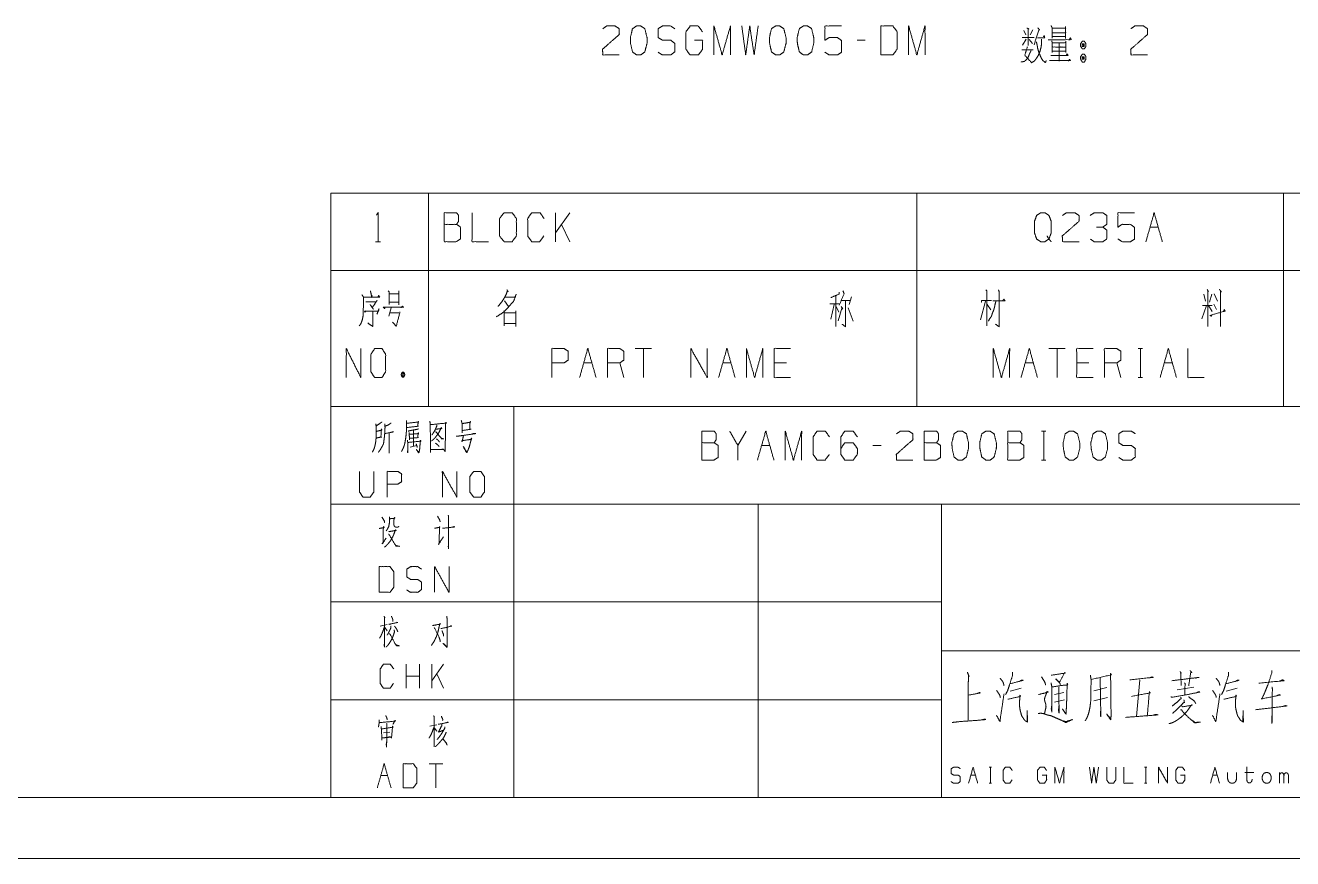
# Model space of a CAD drawing. Header units: millimetres. Extents: x 0 to 420, y 0 to 297.
# Drawn here: x 210 to 313.8, y 0 to 68.2 of the extents above; entities that cross this region are included whole.
import ezdxf

# ---------------------------------------------------------------- set-up
doc = ezdxf.new("R2010")
doc.units = ezdxf.units.MM
doc.layers.add('101', color=7, linetype='Continuous', true_color=0xffffff)

msp = doc.modelspace()

# ---------------------------------------------------------------- linework, layer by layer
at = {"layer": '101', "color": 72, "linetype": 'Continuous', "lineweight": 18}
for p, q in [((291.76, 67.76), (291.92, 67.41)), ((292.5, 67.81), (292.27, 67.41)), ((278.77, 66.96), (278.1, 66.96)), ((291.95, 67.06), (291.64, 66.56)), ((292.18, 67.03), (292.47, 66.71)), ((291.6, 66.18), (292.52, 66.18)), ((235, 54.46), (243, 54.46)), ((235, 54.46), (235, 48.11)), ((243, 54.46), (243, 48.11)), ((243, 54.46), (283, 54.46)), ((283, 54.46), (283, 48.11)), ((283, 54.46), (313, 54.46)), ((313, 54.46), (313, 48.11)), ((313, 54.46), (338, 54.46)), ((254.57, 52.85), (253.41, 51.2)), ((253.41, 50.48), (253.41, 52.85)), ((254.57, 50.48), (253.9, 51.9)), ((302.09, 51.68), (302.76, 51.68)), ((238.67, 50.48), (239.09, 50.48)), ((235, 48.11), (243, 48.11)), ((235, 48.11), (235, 37)), ((243, 48.11), (243, 37)), ((243, 48.11), (283, 48.11)), ((283, 48.11), (283, 37)), ((283, 48.11), (313, 48.11)), ((313, 48.11), (313, 37)), ((313, 48.11), (338, 48.11)), ((239.76, 46.22), (240.58, 46.22)), ((240.59, 46.45), (240.59, 45.3)), ((276.35, 46.08), (276.35, 43.55)), ((276.78, 45.68), (277.56, 45.68)), ((277.63, 45.98), (277.45, 45.35)), ((306.49, 46.18), (306.62, 45.6)), ((307.15, 46.18), (306.94, 45.53)), ((307.33, 46.2), (307.61, 45.62)), ((239.76, 45.53), (240.58, 45.53)), ((239.95, 45.08), (239.76, 44.38)), ((239.81, 44.65), (240.59, 44.65)), ((249.23, 45.65), (249.55, 45.17)), ((275.88, 45.4), (276.64, 45.4)), ((276.21, 45.35), (275.95, 44.13)), ((276.39, 45.17), (276.6, 44.7)), ((276.87, 45.12), (276.55, 44)), ((276.8, 45.17), (276.94, 44.95)), ((277.38, 45.08), (277.79, 43.98)), ((288.6, 45.62), (288.21, 44.08)), ((288.74, 45.35), (289.04, 44.9)), ((306.72, 45.25), (306.32, 44.17)), ((306.37, 45.25), (307.18, 45.25)), ((306.87, 45.25), (307.18, 44.77)), ((307.31, 45.37), (307.52, 44.92)), ((261.28, 41.74), (259.94, 41.74)), ((260.61, 41.74), (260.61, 39.36)), ((295.14, 41.74), (293.8, 41.74)), ((294.47, 41.74), (294.47, 39.36)), ((301.12, 41.74), (301.46, 41.74)), ((301.3, 41.74), (301.3, 39.36)), ((255.72, 40.56), (256.39, 40.56)), ((259, 39.36), (258.67, 40.56)), ((267.1, 40.56), (267.77, 40.56)), ((272.33, 40.56), (271.32, 40.56)), ((291.86, 40.56), (292.53, 40.56)), ((297.08, 40.56), (296.08, 40.56)), ((299.7, 39.36), (299.36, 40.56)), ((303.24, 40.56), (303.91, 40.56)), ((240.85, 39.81), (240.99, 39.39)), ((301.12, 39.36), (301.46, 39.36)), ((235, 37), (243, 37)), ((243, 37), (283, 37)), ((283, 37), (313, 37)), ((313, 37), (338, 37)), ((241.79, 35.05), (241.78, 33.74)), ((269.01, 34.98), (268.34, 33.81)), ((293.2, 34.98), (293.54, 34.98)), ((293.38, 34.98), (293.38, 32.61)), ((241.5, 33.66), (242.04, 33.81)), ((270.28, 33.81), (270.95, 33.81)), ((280.06, 33.81), (279.39, 33.81)), ((293.2, 32.61), (293.54, 32.61)), ((239.62, 19.15), (239.06, 19.01)), ((239.43, 18.9), (239.63, 18.63)), ((241.17, 13.94), (241.17, 15.91)), ((242.28, 13.94), (242.28, 15.91)), ((243.29, 13.94), (243.29, 15.91)), ((244.25, 15.91), (243.29, 14.54)), ((242.28, 14.94), (241.17, 14.94)), ((244.25, 13.94), (243.7, 15.12)), ((301.25, 14.63), (300.98, 11.62)), ((290.64, 13.69), (291.54, 13.94)), ((294.25, 13.42), (295.03, 13.59)), ((298.54, 14.01), (297.49, 13.73)), ((304.3, 13.8), (305.66, 14.04)), ((308.32, 13.69), (309.22, 13.94)), ((294.25, 12.8), (295.08, 13)), ((297.47, 12.9), (298.59, 13.18)), ((243.7, 10.96), (243.12, 10.84)), ((243.49, 10.67), (243.68, 10.43)), ((239.32, 10.28), (239.85, 10.36)), ((244.18, 7.77), (243.07, 7.77)), ((243.62, 7.77), (243.62, 5.8)), ((288.91, 7.48), (289.1, 7.48)), ((289.01, 7.48), (289.01, 6.17)), ((301.64, 7.48), (301.83, 7.48)), ((301.74, 7.48), (301.74, 6.17)), ((239.1, 6.79), (239.66, 6.79)), ((287.41, 6.84), (287.78, 6.84)), ((307.21, 6.84), (307.58, 6.84)), ((309.85, 7.04), (310.59, 7.04)), ((312.68, 6.17), (312.68, 7.04)), ((288.91, 6.17), (289.1, 6.17)), ((301.64, 6.17), (301.83, 6.17))]:
    msp.add_line(p, q, dxfattribs=at)
at = {"layer": '101', "color": 133, "linetype": 'Continuous', "lineweight": 18}
for p, q in [((235, 37), (235, 5)), ((235, 37), (415, 37)), ((250, 37), (250, 5)), ((235, 29), (415, 29)), ((270, 29), (270, 5)), ((285, 29), (285, 5)), ((235, 21), (285, 21)), ((285, 17), (394, 17)), ((235, 13), (285, 13)), ((25, 5), (415, 5)), ((235, 5), (415, 5)), ((0, 0), (420, 0))]:
    msp.add_line(p, q, dxfattribs=at)
at = {"layer": '101', "color": 72, "linetype": 'Continuous', "lineweight": 18}
for points, knots in [([(257.28, 67.91), (257.59, 68.13), (258.28, 68.13), (258.62, 67.91), (258.62, 67.43), (257.26, 66.23), (257.28, 65.76), (258.62, 65.76)], [0, 0, 0.069691, 0.192975, 0.265273, 0.350226, 0.674741, 0.759753, 1, 1]), ([(260.38, 65.76), (260.72, 66.01), (260.9, 66.71), (260.9, 67.18), (260.72, 67.91), (260.38, 68.13), (260.05, 68.13), (259.71, 67.91), (259.54, 67.18), (259.55, 66.71), (259.71, 66.01), (260.05, 65.76), (260.38, 65.76)], [0, 0, 0.067524, 0.18397, 0.260582, 0.380941, 0.446138, 0.500304, 0.565503, 0.685862, 0.762527, 0.878307, 0.945834, 1, 1]), ([(261.81, 65.98), (262.15, 65.76), (262.84, 65.76), (263.17, 66.01), (263.17, 66.71), (262.84, 66.96), (262.17, 66.96), (261.81, 67.18), (261.81, 67.91), (262.17, 68.13), (262.84, 68.13), (263.17, 67.91)], [0, 0, 0.068034, 0.184056, 0.254519, 0.372335, 0.442798, 0.555846, 0.62637, 0.748394, 0.818918, 0.931966, 1, 1]), ([(264.78, 66.96), (265.45, 66.96), (265.45, 66.23), (265.11, 65.76), (264.42, 65.76), (264.09, 66.23), (264.09, 67.66), (264.44, 68.13), (265.1, 68.13), (265.43, 67.66)], [0, 0, 0.103295, 0.214796, 0.30426, 0.410274, 0.49974, 0.718896, 0.809958, 0.910535, 1, 1]), ([(266.38, 65.76), (266.38, 68.13), (267.05, 65.76), (267.73, 68.13), (267.73, 65.76)], [0, 0, 0.245192, 0.5, 0.754808, 1, 1]), ([(268.66, 68.13), (268.98, 65.76), (269.31, 68.13), (269.67, 65.76), (270, 68.13)], [0, 0, 0.249745, 0.499742, 0.750003, 1, 1]), ([(271.77, 65.76), (272.1, 66.01), (272.28, 66.71), (272.28, 67.18), (272.1, 67.91), (271.77, 68.13), (271.43, 68.13), (271.09, 67.91), (270.92, 67.18), (270.94, 66.71), (271.09, 66.01), (271.43, 65.76), (271.77, 65.76)], [0, 0, 0.067524, 0.18397, 0.260582, 0.380941, 0.446138, 0.500304, 0.565503, 0.685862, 0.762527, 0.878307, 0.945834, 1, 1]), ([(274.04, 65.76), (274.38, 66.01), (274.55, 66.71), (274.55, 67.18), (274.38, 67.91), (274.04, 68.13), (273.71, 68.13), (273.37, 67.91), (273.19, 67.18), (273.21, 66.71), (273.37, 66.01), (273.71, 65.76), (274.04, 65.76)], [0, 0, 0.067524, 0.18397, 0.260583, 0.380943, 0.446139, 0.500306, 0.565503, 0.685862, 0.762528, 0.878309, 0.945833, 1, 1]), ([(275.47, 65.98), (275.81, 65.76), (276.5, 65.76), (276.83, 65.98), (276.83, 66.93), (276.5, 67.18), (275.81, 67.18), (275.47, 66.96), (275.47, 68.13), (276.83, 68.13)], [0, 0, 0.062229, 0.168345, 0.230571, 0.376816, 0.441264, 0.547379, 0.609609, 0.79049, 1, 1]), ([(280.04, 65.76), (281.03, 65.76), (281.38, 66.23), (281.38, 67.66), (281.03, 68.13), (280.04, 68.13), (280.04, 65.76)], [0, 0, 0.142134, 0.22716, 0.43179, 0.516817, 0.658951, 1, 1]), ([(282.32, 65.76), (282.32, 68.13), (282.99, 65.76), (283.66, 68.13), (283.66, 65.76)], [0, 0, 0.245192, 0.5, 0.754808, 1, 1]), ([(292.01, 67.96), (292.17, 67.88), (292.1, 67.93), (292.1, 66.53), (292.1, 67.18), (291.6, 67.18), (292.59, 67.18)], [0, 0, 0.046317, 0.069121, 0.437815, 0.608994, 0.739331, 1, 1]), ([(292.89, 67.98), (293.05, 67.81), (293, 67.86), (292.59, 66.58)], [0, 0, 0.14354, 0.187773, 1, 1]), ([(293.98, 68.16), (294.07, 67.98), (294.07, 67.13), (294.07, 67.26), (295.17, 67.26), (295.17, 67.11), (295.17, 68.08), (295.17, 67.96), (294.07, 67.96), (295.17, 67.96), (295.17, 67.58), (294.07, 67.58)], [0, 0, 0.027306, 0.1457, 0.16311, 0.315748, 0.336641, 0.472445, 0.489856, 0.642493, 0.79513, 0.847363, 1, 1]), ([(300.53, 67.91), (300.85, 68.13), (301.54, 68.13), (301.87, 67.91), (301.87, 67.43), (300.51, 66.23), (300.53, 65.76), (301.87, 65.76)], [0, 0, 0.069694, 0.192979, 0.265274, 0.350227, 0.67474, 0.759752, 1, 1]), ([(292.04, 66.43), (291.83, 65.73), (292.36, 65.16)], [0, 0, 0.483235, 1, 1]), ([(293.21, 67.06), (293.21, 66.76), (293.17, 66.43), (293.08, 66.08), (292.94, 65.73), (292.78, 65.48), (292.61, 65.26), (292.36, 65.11)], [0, 0, 0.134096, 0.280227, 0.441583, 0.610315, 0.742763, 0.870658, 1, 1]), ([(292.78, 66.83), (292.84, 66.58), (292.89, 66.28), (293, 65.93), (293.14, 65.58), (293.3, 65.31), (293.53, 65.13), (293.58, 65.31)], [0, 0, 0.122115, 0.267685, 0.442438, 0.622809, 0.774613, 0.912625, 1, 1]), ([(292.86, 67.16), (293.46, 67.16), (293.42, 67.36), (293.35, 67.23)], [0, 0, 0.634137, 0.848454, 1, 1]), ([(293.75, 67.01), (295.64, 67.01), (295.56, 67.16), (295.47, 67.01)], [0, 0, 0.844518, 0.922261, 1, 1]), ([(294.04, 66.91), (294.07, 66.78), (294.07, 65.96), (294.07, 66.08), (295.2, 66.08), (295.2, 65.96), (295.2, 66.88), (295.2, 66.76), (294.07, 66.76), (294.07, 66.41), (295.2, 66.41), (294.64, 66.41), (294.64, 66.76), (294.64, 65.26), (294.64, 65.71), (293.97, 65.71), (295.38, 65.71), (295.29, 65.86), (295.22, 65.71)], [0, 0, 0.011506, 0.084581, 0.095653, 0.195852, 0.206924, 0.288857, 0.29993, 0.400128, 0.43113, 0.531329, 0.581428, 0.61243, 0.745294, 0.785153, 0.844645, 0.969891, 0.985312, 1, 1]), ([(296.7, 66.88), (296.54, 66.88), (296.4, 66.68), (296.4, 66.46), (296.54, 66.26), (296.7, 66.26), (296.84, 66.46), (296.84, 66.68), (296.7, 66.88)], [0, 0, 0.091001, 0.231139, 0.359865, 0.5, 0.591001, 0.731136, 0.859863, 1, 1]), ([(296.7, 66.46), (296.7, 66.68), (296.54, 66.68)], [0, 0, 0.585845, 1, 1]), ([(296.54, 66.46), (296.7, 66.46), (296.54, 66.68), (296.54, 66.46)], [0, 0, 0.241145, 0.658887, 1, 1]), ([(292.34, 66.11), (292.2, 65.81), (292.11, 65.58), (291.95, 65.36), (291.79, 65.23), (291.53, 65.18)], [0, 0, 0.251056, 0.434038, 0.642627, 0.795774, 1, 1]), ([(293.86, 65.31), (295.57, 65.31), (295.49, 65.41), (295.41, 65.26)], [0, 0, 0.851385, 0.917654, 1, 1]), ([(296.84, 65.61), (296.7, 65.83), (296.54, 65.83), (296.4, 65.61), (296.4, 65.41), (296.54, 65.18), (296.7, 65.18), (296.84, 65.41), (296.84, 65.61)], [0, 0, 0.149203, 0.238508, 0.387711, 0.5, 0.649203, 0.738508, 0.887711, 1, 1]), ([(296.54, 65.61), (296.54, 65.41), (296.7, 65.41)], [0, 0, 0.557008, 1, 1]), ([(296.7, 65.61), (296.54, 65.61), (296.7, 65.41), (296.7, 65.61)], [0, 0, 0.258804, 0.674586, 1, 1]), ([(238.74, 52.65), (238.88, 52.85), (238.88, 50.48)], [0, 0, 0.093491, 1, 1]), ([(244.3, 51.9), (244.3, 52.85), (245.31, 52.85), (245.47, 52.63), (245.47, 52.15), (245.31, 51.9), (244.3, 51.9), (244.3, 50.48), (245.29, 50.48), (245.62, 50.7), (245.62, 51.68), (245.31, 51.9)], [0, 0, 0.115917, 0.238846, 0.272468, 0.330427, 0.366584, 0.489512, 0.663388, 0.78416, 0.833484, 0.952452, 1, 1]), ([(246.58, 52.85), (246.58, 50.48), (247.92, 50.48)], [0, 0, 0.638733, 1, 1]), ([(249.19, 50.48), (249.86, 50.48), (250.2, 50.95), (250.2, 52.38), (249.86, 52.85), (249.19, 52.85), (248.83, 52.38), (248.83, 50.95), (249.19, 50.48)], [0, 0, 0.102684, 0.191619, 0.409477, 0.498411, 0.601095, 0.691619, 0.909477, 1, 1]), ([(252.45, 50.95), (252.12, 50.48), (251.46, 50.48), (251.13, 50.95), (251.13, 52.38), (251.46, 52.85), (252.14, 52.85), (252.47, 52.38)], [0, 0, 0.11457, 0.243368, 0.357935, 0.638584, 0.753151, 0.88543, 1, 1]), ([(293.65, 50.95), (293.81, 50.7), (293.48, 50.48), (293.14, 50.48), (292.8, 50.7), (292.63, 51.18), (292.63, 52.15), (292.8, 52.63), (293.14, 52.85), (293.48, 52.85), (293.81, 52.63), (293.99, 52.15), (293.99, 51.2), (293.81, 50.7), (293.99, 50.48)], [0, 0, 0.043279, 0.102317, 0.151367, 0.210407, 0.284429, 0.426831, 0.500853, 0.559894, 0.608944, 0.667982, 0.742004, 0.880755, 0.958211, 1, 1]), ([(294.92, 52.63), (295.24, 52.85), (295.93, 52.85), (296.27, 52.63), (296.27, 52.15), (294.9, 50.95), (294.92, 50.48), (296.27, 50.48)], [0, 0, 0.069691, 0.192979, 0.265274, 0.350227, 0.674741, 0.759752, 1, 1]), ([(298.21, 51.68), (298.54, 51.9), (298.54, 52.63), (298.21, 52.85), (297.52, 52.85), (297.18, 52.63)], [0, 0, 0.153872, 0.429851, 0.583723, 0.846122, 1, 1]), ([(299.46, 50.7), (299.79, 50.48), (300.48, 50.48), (300.82, 50.7), (300.82, 51.65), (300.48, 51.9), (299.79, 51.9), (299.46, 51.68), (299.46, 52.85), (300.82, 52.85)], [0, 0, 0.062229, 0.168345, 0.230571, 0.376816, 0.441264, 0.547379, 0.609609, 0.79049, 1, 1]), ([(297.2, 50.7), (297.52, 50.48), (298.21, 50.48), (298.54, 50.7), (298.54, 51.43), (298.21, 51.68), (297.69, 51.68)], [0, 0, 0.124123, 0.34369, 0.472445, 0.703376, 0.836727, 1, 1]), ([(237.56, 46.13), (237.69, 45.95), (237.66, 44.45), (237.59, 44.08), (237.48, 43.78), (237.34, 43.6)], [0, 0, 0.081566, 0.649824, 0.793832, 0.914832, 1, 1]), ([(237.7, 45.95), (239.01, 45.95), (238.93, 46.08), (238.85, 45.9)], [0, 0, 0.79327, 0.883171, 1, 1]), ([(237.89, 45.55), (238.71, 45.55), (238.8, 45.68), (238.41, 45.08), (238.5, 44.95), (238.22, 45.35)], [0, 0, 0.349352, 0.41636, 0.723317, 0.790325, 1, 1]), ([(238.25, 46.45), (238.36, 46), (238.39, 46.08), (238.35, 45.9)], [0, 0, 0.638265, 0.750293, 1, 1]), ([(239.7, 46.47), (239.78, 46.38), (239.78, 45.35)], [0, 0, 0.110318, 1, 1]), ([(249.32, 45.95), (250.08, 45.95), (250.2, 46.18), (249.97, 45.6), (249.55, 45.12), (249.14, 44.7), (248.56, 44.33)], [0, 0, 0.213824, 0.286066, 0.460275, 0.639447, 0.80491, 1, 1]), ([(249.43, 46.55), (249.53, 46.38), (249.48, 46.45), (249.28, 45.98), (249.05, 45.62), (248.7, 45.17)], [0, 0, 0.113643, 0.164652, 0.449685, 0.682203, 1, 1]), ([(276.64, 46.35), (276.64, 46.2), (275.95, 45.9)], [0, 0, 0.166335, 1, 1]), ([(276.94, 46.47), (277.03, 46.22), (276.64, 45.28)], [0, 0, 0.205285, 1, 1]), ([(277.15, 45.68), (277.15, 43.53), (276.87, 43.73)], [0, 0, 0.861245, 1, 1]), ([(288.3, 45.53), (288.28, 45.68), (289.1, 45.68)], [0, 0, 0.156667, 1, 1]), ([(288.64, 46.55), (288.71, 46.45), (288.71, 43.6)], [0, 0, 0.041199, 1, 1]), ([(289.22, 45.65), (290.21, 45.65), (290.12, 45.78), (290.01, 45.65)], [0, 0, 0.757413, 0.874554, 1, 1]), ([(289.68, 46.53), (289.73, 46.38), (289.73, 43.53), (289.43, 43.73)], [0, 0, 0.047209, 0.892896, 1, 1]), ([(306.76, 46.58), (306.87, 46.38), (306.81, 46.45), (306.81, 43.55)], [0, 0, 0.070344, 0.098885, 1, 1]), ([(307.75, 46.58), (307.93, 46.38), (307.86, 46.45), (307.86, 43.53)], [0, 0, 0.081006, 0.11229, 1, 1]), ([(237.91, 44.83), (237.81, 44.7), (237.77, 44.8), (238.91, 44.8), (238.96, 45), (238.79, 44.55)], [0, 0, 0.074524, 0.127161, 0.67261, 0.770465, 1, 1]), ([(238.44, 44.83), (238.44, 43.55), (238.03, 43.83)], [0, 0, 0.721581, 1, 1]), ([(239.46, 45.08), (239.41, 45), (239.32, 45.12), (240.97, 45.12), (240.87, 45.2), (240.76, 45.08)], [0, 0, 0.040633, 0.112439, 0.86841, 0.923643, 1, 1]), ([(240.67, 44.73), (240.37, 43.55), (240.07, 43.9)], [0, 0, 0.725031, 1, 1]), ([(249.16, 44.8), (249.21, 44.73), (249.21, 43.6), (249.21, 43.78), (250.15, 43.78), (250.15, 43.55), (250.15, 44.83), (250.15, 44.65), (249.25, 44.65)], [0, 0, 0.018725, 0.248079, 0.283757, 0.474741, 0.520613, 0.780549, 0.816226, 1, 1]), ([(289.47, 45.62), (289.4, 45.37), (289.36, 45.15), (289.29, 44.9), (289.18, 44.65), (289.1, 44.38), (288.95, 44.17), (288.85, 43.98)], [0, 0, 0.146031, 0.274053, 0.420084, 0.572724, 0.735083, 0.872755, 1, 1]), ([(307.15, 44.5), (307.1, 44.38), (306.99, 44.45), (308.23, 44.8), (308.17, 44.92), (308.1, 44.77)], [0, 0, 0.073272, 0.143369, 0.837239, 0.91051, 1, 1]), ([(236.28, 39.36), (236.28, 41.74), (237.47, 39.36), (237.47, 41.74)], [0, 0, 0.320621, 0.679379, 1, 1]), ([(238.6, 39.36), (239.2, 39.36), (239.5, 39.84), (239.5, 41.26), (239.2, 41.74), (238.6, 41.74), (238.29, 41.26), (238.29, 39.84), (238.6, 39.36)], [0, 0, 0.094594, 0.183574, 0.409674, 0.498654, 0.593248, 0.683574, 0.909674, 1, 1]), ([(253.11, 39.36), (253.11, 41.74), (254.11, 41.74), (254.45, 41.51), (254.45, 40.79), (254.1, 40.56), (253.11, 40.56)], [0, 0, 0.401146, 0.571314, 0.639588, 0.762043, 0.832817, 1, 1]), ([(257.66, 39.36), (257.66, 41.74), (258.67, 41.74), (259, 41.51), (259, 40.79), (258.67, 40.56), (257.66, 40.56)], [0, 0, 0.400952, 0.571034, 0.639278, 0.761674, 0.829918, 1, 1]), ([(264.49, 39.36), (264.49, 41.74), (265.83, 39.36), (265.83, 41.74)], [0, 0, 0.317574, 0.682426, 1, 1]), ([(269.04, 39.36), (269.04, 41.74), (269.71, 39.36), (270.38, 41.74), (270.38, 39.36)], [0, 0, 0.245192, 0.5, 0.754808, 1, 1]), ([(272.66, 39.36), (271.32, 39.36), (271.32, 41.74), (272.66, 41.74)], [0, 0, 0.26539, 0.73461, 1, 1]), ([(289.25, 39.36), (289.25, 41.74), (289.92, 39.36), (290.59, 41.74), (290.59, 39.36)], [0, 0, 0.245192, 0.5, 0.754808, 1, 1]), ([(297.42, 39.36), (296.08, 39.36), (296.08, 41.74), (297.42, 41.74)], [0, 0, 0.26539, 0.73461, 1, 1]), ([(298.35, 39.36), (298.35, 41.74), (299.36, 41.74), (299.7, 41.51), (299.7, 40.79), (299.36, 40.56), (298.35, 40.56)], [0, 0, 0.400952, 0.571034, 0.639278, 0.761674, 0.829918, 1, 1]), ([(305.18, 41.74), (305.18, 39.36), (306.53, 39.36)], [0, 0, 0.638733, 1, 1]), ([(240.85, 39.39), (240.99, 39.39), (241.07, 39.61), (240.99, 39.81), (240.85, 39.81), (240.77, 39.61), (240.85, 39.39), (240.99, 39.81)], [0, 0, 0.086283, 0.23189, 0.363169, 0.449452, 0.580731, 0.726338, 1, 1]), ([(239.2, 35.73), (239.14, 35.69), (238.72, 35.4), (238.69, 35.58), (238.73, 35.4), (238.73, 34.83), (238.72, 34.47), (238.7, 34.23), (238.67, 33.99), (238.62, 33.77), (238.56, 33.55), (238.48, 33.39), (238.42, 33.26)], [0, 0, 0.024363, 0.186803, 0.243942, 0.302154, 0.485023, 0.597668, 0.675195, 0.753199, 0.825098, 0.898191, 0.953346, 1, 1]), ([(239.94, 35.64), (239.69, 35.47), (239.45, 35.4), (239.42, 35.58), (239.45, 35.31), (239.44, 35.05), (239.42, 34.76), (239.4, 34.52), (239.37, 34.3), (239.34, 34.05), (239.3, 33.88), (239.22, 33.74), (239.14, 33.59), (239.06, 33.46), (238.98, 33.35), (238.9, 33.26)], [0, 0, 0.096323, 0.172941, 0.229419, 0.31342, 0.396988, 0.487497, 0.564126, 0.634338, 0.711439, 0.768976, 0.817389, 0.871907, 0.92032, 0.962889, 1, 1]), ([(241.2, 35.84), (241.21, 35.64), (241.21, 35.29), (241.2, 34.96), (241.18, 34.74), (241.15, 34.45), (241.11, 34.21), (241.06, 33.94), (241, 33.74), (240.92, 33.55), (240.79, 33.3)], [0, 0, 0.076501, 0.212087, 0.339339, 0.424292, 0.535104, 0.630036, 0.733301, 0.813244, 0.895184, 1, 1]), ([(241.25, 35.62), (242.21, 35.73), (242.17, 35.78), (242.12, 35.38), (242.2, 35.38), (241.23, 35.27)], [0, 0, 0.39108, 0.416924, 0.577585, 0.60892, 1, 1]), ([(243.12, 35.8), (243.15, 35.51), (243.18, 33.24), (243.17, 33.48), (244.27, 33.48), (244.2, 33.5), (244.04, 33.48)], [0, 0, 0.069512, 0.617083, 0.675676, 0.942511, 0.962039, 1, 1]), ([(243.17, 35.51), (244.48, 35.64), (244.43, 35.71), (244.4, 35.51), (244.38, 33.52), (244.37, 33.3), (244.26, 33.48)], [0, 0, 0.32813, 0.348326, 0.398409, 0.893176, 0.948286, 1, 1]), ([(243.68, 35.49), (243.68, 35.38), (243.54, 35.05), (243.37, 34.78), (243.29, 34.67)], [0, 0, 0.119857, 0.510439, 0.853216, 1, 1]), ([(245.69, 35.86), (245.76, 35.6), (245.76, 34.83), (245.76, 35.03), (246.51, 35.14), (246.38, 35.14), (246.41, 35.69), (246.43, 35.78), (246.46, 35.71), (246.35, 35.69), (245.76, 35.6)], [0, 0, 0.076615, 0.294118, 0.350048, 0.563217, 0.598361, 0.753969, 0.779212, 0.799823, 0.831203, 1, 1]), ([(238.76, 34.41), (238.8, 34.43), (239.15, 34.5), (239.11, 34.47), (239.15, 35.16), (239.19, 35.07), (238.75, 34.96)], [0, 0, 0.022681, 0.239273, 0.269981, 0.676983, 0.732557, 1, 1]), ([(239.44, 34.78), (240.14, 34.92), (240.09, 34.94), (240.01, 34.89)], [0, 0, 0.834819, 0.895271, 1, 1]), ([(239.79, 34.83), (239.79, 33.19), (239.78, 33.3), (239.79, 33.48)], [0, 0, 0.849785, 0.907773, 1, 1]), ([(242.2, 35.18), (242.15, 35.14), (241.76, 35.07), (241.54, 35.03), (241.34, 34.98)], [0, 0, 0.07226, 0.516589, 0.766867, 1, 1]), ([(241.42, 34.87), (241.43, 34.72), (241.46, 34.27), (241.45, 34.39), (242.18, 34.45), (242.12, 34.45), (242.17, 34.85), (242.2, 34.78), (241.43, 34.72)], [0, 0, 0.056492, 0.217482, 0.258029, 0.525926, 0.548635, 0.694164, 0.720796, 1, 1]), ([(243.6, 35.16), (243.66, 35.14), (244.1, 35.2), (244.06, 35.27), (243.85, 34.85), (243.7, 34.63), (243.56, 34.45), (243.42, 34.3), (243.26, 34.19)], [0, 0, 0.033928, 0.260451, 0.302015, 0.540804, 0.679359, 0.795007, 0.902031, 1, 1]), ([(243.57, 34.92), (243.62, 34.92), (244.1, 34.34), (244.27, 34.34), (244.1, 34.39), (244.02, 34.43)], [0, 0, 0.037884, 0.645156, 0.784053, 0.927468, 1, 1]), ([(243.65, 34.36), (243.82, 34.21), (243.9, 34.1)], [0, 0, 0.630834, 1, 1]), ([(245.27, 34.58), (245.48, 34.58), (245.88, 34.63), (246.88, 34.78), (246.77, 34.8), (246.61, 34.76)], [0, 0, 0.107045, 0.322389, 0.855631, 0.914429, 1, 1]), ([(245.87, 34.63), (245.76, 34.1), (245.72, 34.19), (246.55, 34.32), (246.51, 34.41), (246.51, 34.32), (246.41, 33.94), (246.35, 33.7), (246.27, 33.5), (246.21, 33.35), (246.16, 33.24), (246.13, 33.22), (245.85, 33.72), (246.15, 33.26)], [0, 0, 0.136367, 0.159976, 0.371153, 0.396349, 0.418608, 0.516111, 0.579315, 0.633124, 0.675136, 0.705359, 0.714999, 0.861275, 1, 1]), ([(265.39, 34.03), (265.39, 34.98), (266.4, 34.98), (266.56, 34.76), (266.56, 34.28), (266.4, 34.03), (265.39, 34.03), (265.39, 32.61), (266.38, 32.61), (266.72, 32.83), (266.72, 33.81), (266.4, 34.03)], [0, 0, 0.115917, 0.238847, 0.27247, 0.330429, 0.366585, 0.489516, 0.663391, 0.784165, 0.833487, 0.952454, 1, 1]), ([(268.34, 32.61), (268.34, 33.81), (267.67, 34.98)], [0, 0, 0.469958, 1, 1]), ([(272.22, 32.61), (272.22, 34.98), (272.89, 32.61), (273.56, 34.98), (273.56, 32.61)], [0, 0, 0.245192, 0.5, 0.754808, 1, 1]), ([(275.82, 33.08), (275.49, 32.61), (274.83, 32.61), (274.5, 33.08), (274.5, 34.51), (274.83, 34.98), (275.5, 34.98), (275.84, 34.51)], [0, 0, 0.114567, 0.243365, 0.357935, 0.638583, 0.753153, 0.885432, 1, 1]), ([(276.77, 33.56), (277.09, 34.03), (277.78, 34.03), (278.12, 33.56), (278.12, 33.08), (277.78, 32.61), (277.09, 32.61), (276.77, 33.08), (276.77, 34.51), (277.09, 34.98), (277.78, 34.98), (278.12, 34.51)], [0, 0, 0.076964, 0.169762, 0.248073, 0.312018, 0.39033, 0.483127, 0.560091, 0.751926, 0.828891, 0.921688, 1, 1]), ([(281.33, 34.76), (281.64, 34.98), (282.33, 34.98), (282.67, 34.76), (282.67, 34.28), (281.31, 33.08), (281.33, 32.61), (282.67, 32.61)], [0, 0, 0.069691, 0.192976, 0.265274, 0.350227, 0.67474, 0.759752, 1, 1]), ([(283.6, 34.03), (283.6, 34.98), (284.61, 34.98), (284.77, 34.76), (284.77, 34.28), (284.61, 34.03), (283.6, 34.03), (283.6, 32.61), (284.59, 32.61), (284.93, 32.83), (284.93, 33.81), (284.61, 34.03)], [0, 0, 0.115917, 0.238848, 0.27247, 0.330428, 0.366584, 0.489515, 0.66339, 0.784162, 0.833487, 0.952454, 1, 1]), ([(286.71, 32.61), (287.05, 32.86), (287.22, 33.56), (287.22, 34.03), (287.05, 34.76), (286.71, 34.98), (286.37, 34.98), (286.04, 34.76), (285.86, 34.03), (285.88, 33.56), (286.04, 32.86), (286.37, 32.61), (286.71, 32.61)], [0, 0, 0.067524, 0.18397, 0.260583, 0.380942, 0.446139, 0.500306, 0.565503, 0.685863, 0.762528, 0.878309, 0.945833, 1, 1]), ([(288.99, 32.61), (289.32, 32.86), (289.5, 33.56), (289.5, 34.03), (289.32, 34.76), (288.99, 34.98), (288.65, 34.98), (288.31, 34.76), (288.14, 34.03), (288.16, 33.56), (288.31, 32.86), (288.65, 32.61), (288.99, 32.61)], [0, 0, 0.067527, 0.183972, 0.260584, 0.380942, 0.446142, 0.500305, 0.565505, 0.685864, 0.762529, 0.87831, 0.945837, 1, 1]), ([(290.43, 34.03), (290.43, 34.98), (291.44, 34.98), (291.6, 34.76), (291.6, 34.28), (291.44, 34.03), (290.43, 34.03), (290.43, 32.61), (291.42, 32.61), (291.76, 32.83), (291.76, 33.81), (291.44, 34.03)], [0, 0, 0.115917, 0.238846, 0.272469, 0.330427, 0.366584, 0.489512, 0.663388, 0.78416, 0.833484, 0.952452, 1, 1]), ([(295.82, 32.61), (296.15, 32.86), (296.33, 33.56), (296.33, 34.03), (296.15, 34.76), (295.82, 34.98), (295.48, 34.98), (295.14, 34.76), (294.97, 34.03), (294.99, 33.56), (295.14, 32.86), (295.48, 32.61), (295.82, 32.61)], [0, 0, 0.067524, 0.18397, 0.260583, 0.380942, 0.446139, 0.500306, 0.565503, 0.685863, 0.762528, 0.878309, 0.945833, 1, 1]), ([(298.09, 32.61), (298.43, 32.86), (298.61, 33.56), (298.61, 34.03), (298.43, 34.76), (298.09, 34.98), (297.76, 34.98), (297.42, 34.76), (297.24, 34.03), (297.26, 33.56), (297.42, 32.86), (297.76, 32.61), (298.09, 32.61)], [0, 0, 0.067524, 0.18397, 0.260583, 0.380942, 0.446139, 0.500306, 0.565503, 0.685863, 0.762528, 0.878309, 0.945833, 1, 1]), ([(299.52, 32.83), (299.86, 32.61), (300.55, 32.61), (300.88, 32.86), (300.88, 33.56), (300.55, 33.81), (299.87, 33.81), (299.52, 34.03), (299.52, 34.76), (299.87, 34.98), (300.55, 34.98), (300.88, 34.76)], [0, 0, 0.068037, 0.184056, 0.254519, 0.372335, 0.442798, 0.555842, 0.62637, 0.748393, 0.818921, 0.931966, 1, 1]), ([(241.29, 34.23), (241.31, 34.03), (241.32, 33.52), (241.31, 33.19), (241.29, 33.28), (241.32, 33.5)], [0, 0, 0.147471, 0.523365, 0.768668, 0.835023, 1, 1]), ([(241.32, 34.05), (242.39, 34.16), (242.35, 34.23), (242.34, 34.12), (242.29, 33.61), (242.28, 33.41), (242.21, 33.19), (242.01, 33.48), (242.23, 33.26)], [0, 0, 0.374083, 0.399749, 0.43883, 0.61759, 0.687459, 0.767887, 0.891105, 1, 1]), ([(242, 33.94), (242.06, 33.77), (242.09, 33.63)], [0, 0, 0.579215, 1, 1]), ([(243.59, 33.99), (243.79, 33.83), (243.88, 33.72)], [0, 0, 0.637944, 1, 1]), ([(237.36, 31.68), (237.36, 30), (237.64, 29.58), (238.23, 29.58), (238.54, 30), (238.54, 31.68)], [0, 0, 0.33715, 0.438599, 0.557782, 0.66285, 1, 1]), ([(239.62, 29.58), (239.62, 31.68), (240.51, 31.68), (240.81, 31.48), (240.81, 30.84), (240.49, 30.64), (239.62, 30.64)], [0, 0, 0.401145, 0.571312, 0.639588, 0.762043, 0.832818, 1, 1]), ([(244.15, 29.58), (244.15, 31.68), (245.33, 29.58), (245.33, 31.68)], [0, 0, 0.317575, 0.682425, 1, 1]), ([(246.71, 29.58), (247.3, 29.58), (247.59, 30), (247.59, 31.26), (247.3, 31.68), (246.71, 31.68), (246.39, 31.26), (246.39, 30), (246.71, 29.58)], [0, 0, 0.102684, 0.19162, 0.409478, 0.498414, 0.601098, 0.69162, 0.909478, 1, 1]), ([(243.74, 28.03), (243.93, 27.7), (243.96, 27.56)], [0, 0, 0.736529, 1, 1]), ([(244.63, 28.09), (244.65, 27.94), (244.65, 25.36), (244.63, 25.53), (244.65, 25.75)], [0, 0, 0.049515, 0.872926, 0.929447, 1, 1]), ([(238.96, 27.01), (239.39, 27.1), (239.32, 27.19), (239.31, 27.01), (239.29, 25.84), (239.21, 25.75), (239.54, 26.22)], [0, 0, 0.167422, 0.209474, 0.278414, 0.733408, 0.779231, 1, 1]), ([(239.2, 27.94), (239.39, 27.63), (239.42, 27.5)], [0, 0, 0.726452, 1, 1]), ([(239.81, 27.98), (239.82, 27.78), (239.82, 27.56), (239.79, 27.37), (239.75, 27.17), (239.68, 27.03), (239.62, 26.92), (239.54, 26.81)], [0, 0, 0.161539, 0.340478, 0.503498, 0.668955, 0.787647, 0.890428, 1, 1]), ([(239.84, 27.81), (240.26, 27.85), (240.23, 27.92), (240.18, 27.74), (240.18, 27.59), (240.18, 27.3), (240.2, 27.23), (240.23, 27.17), (240.29, 27.14), (240.37, 27.12), (240.48, 27.12), (240.54, 27.14), (240.59, 27.19)], [0, 0, 0.256861, 0.301243, 0.412007, 0.505689, 0.679669, 0.720918, 0.765306, 0.805452, 0.854617, 0.920845, 0.960991, 1, 1]), ([(243.51, 27.03), (243.94, 27.12), (243.91, 27.17), (243.88, 25.8), (243.82, 25.71), (244.24, 26.33)], [0, 0, 0.163595, 0.183435, 0.685805, 0.725489, 1, 1]), ([(244.15, 27.03), (245.16, 27.14), (245.1, 27.17), (244.97, 27.12)], [0, 0, 0.837047, 0.891364, 1, 1]), ([(239.75, 26.75), (240.35, 26.86), (240.31, 26.92), (240.17, 26.53), (240.09, 26.35), (240.01, 26.2), (239.89, 26), (239.75, 25.82), (239.6, 25.67), (239.5, 25.55), (239.4, 25.49)], [0, 0, 0.254941, 0.288363, 0.462053, 0.541623, 0.612966, 0.709673, 0.80267, 0.888733, 0.952733, 1, 1]), ([(239.73, 26.55), (239.76, 26.55), (240.34, 25.58), (240.63, 25.55), (240.34, 25.62), (240.26, 25.71)], [0, 0, 0.016597, 0.617583, 0.775731, 0.937327, 1, 1]), ([(238.98, 21.79), (239.85, 21.79), (240.17, 22.21), (240.17, 23.47), (239.85, 23.89), (238.98, 23.89), (238.98, 21.79)], [0, 0, 0.142136, 0.227161, 0.43179, 0.516816, 0.658952, 1, 1]), ([(241.23, 21.99), (241.52, 21.79), (242.13, 21.79), (242.43, 22.01), (242.43, 22.63), (242.13, 22.85), (241.54, 22.85), (241.23, 23.05), (241.23, 23.69), (241.54, 23.89), (242.13, 23.89), (242.43, 23.69)], [0, 0, 0.068036, 0.184055, 0.254519, 0.372335, 0.4428, 0.555844, 0.62637, 0.748394, 0.81892, 0.931964, 1, 1]), ([(243.51, 21.79), (243.51, 23.89), (244.69, 21.79), (244.69, 23.89)], [0, 0, 0.317575, 0.682425, 1, 1]), ([(239.37, 19.83), (239.44, 19.71), (239.41, 19.75), (239.41, 17.31), (239.38, 17.45), (239.41, 17.66)], [0, 0, 0.048142, 0.065074, 0.880813, 0.930182, 1, 1]), ([(239.97, 19.83), (240.06, 19.65), (240.09, 19.52), (240.09, 19.4)], [0, 0, 0.449924, 0.728677, 1, 1]), ([(244.5, 19.85), (244.53, 19.63), (244.53, 18.05), (244.55, 17.54), (244.53, 17.33), (244.52, 17.29), (244.2, 17.62), (244.52, 17.33)], [0, 0, 0.066217, 0.519982, 0.669307, 0.729162, 0.741827, 0.875056, 1, 1]), ([(239.41, 19.01), (239.32, 18.72), (239.22, 18.47), (239.12, 18.24), (239, 18.03)], [0, 0, 0.285939, 0.539663, 0.775435, 1, 1]), ([(240.2, 18.72), (240.22, 18.55), (240.13, 18.26), (240.04, 18.03), (239.94, 17.85), (239.76, 17.56), (239.66, 17.43), (239.53, 17.31)], [0, 0, 0.103476, 0.291956, 0.443856, 0.576191, 0.787107, 0.887318, 1, 1]), ([(239.94, 19.03), (239.92, 18.86), (239.78, 18.57), (239.68, 18.36), (239.62, 18.28)], [0, 0, 0.201933, 0.596284, 0.876828, 1, 1]), ([(239.75, 19.17), (240.49, 19.32), (240.44, 19.34), (240.36, 19.29)], [0, 0, 0.838754, 0.907252, 1, 1]), ([(240.22, 19.03), (240.39, 18.8), (240.44, 18.69), (240.49, 18.57)], [0, 0, 0.535199, 0.744449, 1, 1]), ([(243.33, 19.07), (243.98, 19.19), (243.93, 19.25), (243.89, 19.01), (243.83, 18.76), (243.77, 18.49), (243.65, 18.16), (243.52, 17.89), (243.51, 17.85), (243.39, 17.66), (243.25, 17.45)], [0, 0, 0.244428, 0.272774, 0.366789, 0.461906, 0.564547, 0.695473, 0.807142, 0.823507, 0.905515, 1, 1]), ([(243.48, 18.92), (243.87, 18.12), (243.95, 17.89), (243.96, 17.74)], [0, 0, 0.70022, 0.886543, 1, 1]), ([(244.01, 18.84), (244.05, 18.82), (244.9, 19.03), (244.84, 19.05), (244.78, 19.01)], [0, 0, 0.045965, 0.873307, 0.932104, 1, 1]), ([(239.81, 18.43), (239.85, 18.38), (240.36, 17.43), (240.64, 17.41), (240.38, 17.47), (240.3, 17.56)], [0, 0, 0.033497, 0.633662, 0.788434, 0.938664, 1, 1]), ([(244.11, 18.65), (244.24, 18.34), (244.25, 18.2)], [0, 0, 0.698424, 1, 1]), ([(240.14, 14.34), (239.87, 13.94), (239.32, 13.94), (239.05, 14.34), (239.05, 15.52), (239.32, 15.91), (239.88, 15.91), (240.16, 15.52)], [0, 0, 0.114569, 0.243366, 0.357935, 0.638584, 0.753153, 0.885431, 1, 1]), ([(287.13, 15.25), (287.27, 14.9), (287.23, 15.01), (287.2, 14.28), (287.2, 12.25), (287.18, 11.28)], [0, 0, 0.088891, 0.116032, 0.287978, 0.770794, 1, 1]), ([(289.81, 14.76), (290.03, 14.49), (290.08, 14.35), (290.13, 14.18)], [0, 0, 0.519919, 0.73571, 1, 1]), ([(290.83, 15.25), (290.83, 15.01), (290.59, 14.25), (290.42, 13.73), (290.25, 13.42)], [0, 0, 0.124612, 0.535976, 0.817159, 1, 1]), ([(290.66, 14.32), (291.71, 14.59), (291.54, 14.59), (291.37, 14.49)], [0, 0, 0.745411, 0.862774, 1, 1]), ([(293.2, 14.87), (293.47, 14.45), (293.54, 14.21)], [0, 0, 0.661595, 1, 1]), ([(294, 15.01), (295.13, 15.18), (295.1, 15.25), (294.66, 14.42), (294.37, 14.7), (294.69, 14.38), (294.74, 14.25)], [0, 0, 0.361753, 0.385074, 0.683733, 0.811934, 0.953357, 1, 1]), ([(297.2, 15.01), (297.27, 14.59), (297.25, 14.18), (297.25, 13.45), (297.22, 12.8), (297.17, 12.42), (297.1, 12.04), (296.98, 11.66), (296.88, 11.45), (296.78, 11.28)], [0, 0, 0.110336, 0.219176, 0.409317, 0.581468, 0.681885, 0.783317, 0.887931, 0.947989, 1, 1]), ([(297.27, 14.66), (298.91, 15.04), (298.86, 15.14), (298.86, 14.63), (298.88, 13.21), (298.88, 12.38), (298.91, 11.87), (298.88, 11.52), (298.88, 11.35), (298.52, 11.83), (298.86, 11.45)], [0, 0, 0.250211, 0.267275, 0.344454, 0.55544, 0.678925, 0.756189, 0.80777, 0.833496, 0.923863, 1, 1]), ([(298, 14.8), (298.05, 12.07), (298.05, 11.59), (298.03, 11.8), (298.05, 12.21)], [0, 0, 0.711345, 0.837386, 0.891777, 1, 1]), ([(300.42, 14.63), (302.34, 14.83), (302.25, 14.87), (302.08, 14.8)], [0, 0, 0.870762, 0.917258, 1, 1]), ([(303.88, 14.56), (306.08, 14.83), (305.95, 14.83), (305.81, 14.76)], [0, 0, 0.886329, 0.935184, 1, 1]), ([(304.54, 15.32), (304.64, 15.18), (304.59, 15.18), (304.64, 14.18)], [0, 0, 0.138589, 0.178592, 1, 1]), ([(305.37, 15.39), (305.51, 15.21), (305.42, 15.28), (305.25, 14.14)], [0, 0, 0.151118, 0.230947, 1, 1]), ([(307.49, 14.76), (307.71, 14.49), (307.76, 14.35), (307.81, 14.18)], [0, 0, 0.519919, 0.73571, 1, 1]), ([(308.51, 15.25), (308.51, 15.01), (308.27, 14.25), (308.1, 13.73), (307.93, 13.42)], [0, 0, 0.124612, 0.535976, 0.817159, 1, 1]), ([(308.34, 14.32), (309.39, 14.59), (309.22, 14.59), (309.05, 14.49)], [0, 0, 0.745418, 0.86277, 1, 1]), ([(310.98, 14.35), (313.05, 14.56), (312.95, 14.63), (312.68, 14.52)], [0, 0, 0.836554, 0.884532, 1, 1]), ([(312.05, 15.39), (312.05, 15.18), (311.73, 14.21), (311.51, 13.66), (311.24, 13.07), (311.2, 13.07), (312.76, 13.38), (312.66, 13.42), (312.44, 13.32)], [0, 0, 0.046524, 0.275032, 0.408545, 0.553501, 0.564465, 0.92219, 0.945453, 1, 1]), ([(287.23, 13.38), (288.2, 13.56), (288.13, 13.59), (287.96, 13.52)], [0, 0, 0.788943, 0.853361, 1, 1]), ([(289.52, 13.76), (289.74, 13.45), (289.79, 13.35), (289.83, 13.18)], [0, 0, 0.564231, 0.734008, 1, 1]), ([(292.96, 13.42), (293.74, 13.63), (293.66, 13.69), (293.59, 13.49), (293.47, 13.18), (293.44, 13.04), (293.47, 12.87), (293.54, 12.66), (293.57, 12.42), (293.49, 12.07), (293.44, 11.87)], [0, 0, 0.288064, 0.323943, 0.402265, 0.521269, 0.571261, 0.63341, 0.711732, 0.798322, 0.924133, 1, 1]), ([(293.98, 14.38), (294.05, 14.01), (294.05, 12), (294, 12.25), (294.05, 12.59)], [0, 0, 0.129595, 0.800553, 0.883167, 1, 1]), ([(294.05, 14.04), (294.93, 14.18), (295.35, 14.21), (295.3, 14.35), (295.27, 13.28), (295.25, 12.63), (295.22, 12.07), (295.2, 11.83), (294.91, 12.25)], [0, 0, 0.19844, 0.29133, 0.324006, 0.56283, 0.709269, 0.832622, 0.88681, 1, 1]), ([(294.61, 14.07), (294.61, 13.21), (294.64, 12.38), (294.64, 11.9), (294.59, 12.14), (294.64, 12.56)], [0, 0, 0.304008, 0.595981, 0.766226, 0.853067, 1, 1]), ([(300.56, 13.28), (302.1, 13.56), (302.03, 13.66), (301.86, 11.69)], [0, 0, 0.426351, 0.460965, 1, 1]), ([(303.78, 13.25), (303.86, 13.21), (303.9, 13.21), (305.15, 13.42), (306.15, 13.63), (306.08, 13.66), (305.91, 13.59)], [0, 0, 0.030219, 0.048442, 0.519512, 0.900991, 0.93121, 1, 1]), ([(304.9, 14.38), (305, 14.28), (304.95, 14.25), (304.93, 13.42)], [0, 0, 0.138047, 0.196037, 1, 1]), ([(307.2, 13.76), (307.42, 13.45), (307.47, 13.35), (307.51, 13.18)], [0, 0, 0.564239, 0.734012, 1, 1]), ([(312.07, 14.04), (312.1, 13.87), (312.07, 11.07), (312.05, 11.35), (312.07, 11.69)], [0, 0, 0.048504, 0.826565, 0.903707, 1, 1]), ([(289.52, 11.73), (289.79, 11.21), (290.13, 13.49)], [0, 0, 0.202025, 1, 1]), ([(290.44, 13.04), (291.49, 13.28), (291.44, 13.38), (291.42, 13.14), (291.4, 12.8), (291.4, 12.56), (291.42, 12.28), (291.52, 11.87), (291.59, 11.66), (291.69, 11.52), (291.79, 11.35), (291.91, 11.25), (292.05, 11.18), (292.03, 12.11), (292.01, 11.25)], [0, 0, 0.198341, 0.219427, 0.264158, 0.327895, 0.3724, 0.423461, 0.501845, 0.542306, 0.573453, 0.609975, 0.639452, 0.669269, 0.84099, 1, 1]), ([(304.69, 12.49), (304.76, 12.42), (305.54, 12.56), (305.49, 12.59), (305.2, 12.18), (305.03, 11.97), (304.83, 11.76), (304.61, 11.56), (304.37, 11.38), (304.1, 11.21), (303.88, 11.11), (303.64, 11.04)], [0, 0, 0.029336, 0.260529, 0.277957, 0.425844, 0.50411, 0.587085, 0.675092, 0.762231, 0.855274, 0.926064, 1, 1]), ([(304.61, 13.21), (304.64, 13.07), (304.59, 13.07), (304.3, 12.8), (303.9, 12.49)], [0, 0, 0.128573, 0.17333, 0.54243, 1, 1]), ([(304.86, 13), (304.9, 12.76), (304.86, 12.8), (304.51, 12.42), (304.22, 12.14), (303.93, 11.9)], [0, 0, 0.154138, 0.191518, 0.510905, 0.762591, 1, 1]), ([(305.22, 13.25), (305.71, 12.9), (305.83, 12.69)], [0, 0, 0.713213, 1, 1]), ([(307.2, 11.73), (307.47, 11.21), (307.81, 13.49)], [0, 0, 0.202027, 1, 1]), ([(308.12, 13.04), (309.17, 13.28), (309.12, 13.38), (309.1, 13.14), (309.08, 12.8), (309.08, 12.56), (309.1, 12.28), (309.2, 11.87), (309.27, 11.66), (309.37, 11.52), (309.47, 11.35), (309.59, 11.25), (309.73, 11.18), (309.71, 12.11), (309.68, 11.25)], [0, 0, 0.198341, 0.219426, 0.264158, 0.327895, 0.3724, 0.423461, 0.501845, 0.542305, 0.57345, 0.609972, 0.639449, 0.66927, 0.84099, 1, 1]), ([(310.71, 12.18), (313.29, 12.49), (313.17, 12.52), (312.95, 12.45)], [0, 0, 0.879479, 0.922284, 1, 1]), ([(239.51, 11.71), (239.6, 11.5), (239.63, 11.36)], [0, 0, 0.60334, 1, 1]), ([(243.43, 11.69), (243.49, 11.59), (243.48, 11.61), (243.48, 9.16), (243.46, 9.35), (243.48, 9.56)], [0, 0, 0.039885, 0.048389, 0.86771, 0.930393, 1, 1]), ([(244.06, 11.65), (244.16, 11.44), (244.18, 11.36), (244.16, 11.3)], [0, 0, 0.609647, 0.831592, 1, 1]), ([(285.88, 11.14), (286.47, 11.21), (287.88, 11.31), (288.64, 11.38), (288.57, 11.42), (288.3, 11.35)], [0, 0, 0.188617, 0.642502, 0.885462, 0.911348, 1, 1]), ([(292.93, 11.87), (293.13, 11.9), (293.35, 11.87), (293.66, 11.76), (293.98, 11.69), (294.44, 11.49), (294.86, 11.31), (295.18, 11.14), (295.74, 11.38), (295.18, 11.21), (294.91, 11.28)], [0, 0, 0.051192, 0.108601, 0.194771, 0.278606, 0.409731, 0.525759, 0.619013, 0.776803, 0.92843, 1, 1]), ([(300.08, 11.56), (302.74, 11.76), (302.61, 11.8), (302.39, 11.76)], [0, 0, 0.884285, 0.926313, 1, 1]), ([(304.59, 12.18), (304.66, 12.18), (304.81, 11.97), (305.34, 11.45), (305.76, 11.11), (306.22, 11.18), (305.78, 11.14), (305.59, 11.28)], [0, 0, 0.026517, 0.118384, 0.388536, 0.584008, 0.7538, 0.913392, 1, 1]), ([(238.98, 11.36), (238.98, 11.17), (238.93, 10.88), (238.9, 10.78)], [0, 0, 0.316024, 0.817546, 1, 1]), ([(238.98, 11.13), (240.3, 11.25), (240.27, 11.32), (240.1, 10.99)], [0, 0, 0.748923, 0.787787, 1, 1]), ([(239.12, 10.8), (239.15, 10.61), (239.2, 9.7), (239.19, 9.87), (239.92, 9.95), (239.83, 9.97), (239.67, 9.93)], [0, 0, 0.083431, 0.487204, 0.560752, 0.886551, 0.926463, 1, 1]), ([(239.92, 9.95), (239.98, 9.85), (240.07, 10.84), (240.1, 10.76), (239.17, 10.61)], [0, 0, 0.055629, 0.522276, 0.563362, 1, 1]), ([(239.57, 11.07), (239.6, 11.03), (239.58, 9.14), (239.55, 9.33), (239.58, 9.56)], [0, 0, 0.021551, 0.822258, 0.902418, 1, 1]), ([(243.49, 10.82), (243.36, 10.49), (243.26, 10.24), (243.17, 10.05), (243.05, 9.87)], [0, 0, 0.339096, 0.594725, 0.790666, 1, 1]), ([(244.35, 10.78), (244.34, 10.67), (244.16, 10.36), (244.15, 10.34), (244.02, 10.14), (243.87, 9.93), (243.71, 9.74)], [0, 0, 0.084867, 0.374487, 0.395069, 0.594277, 0.800098, 1, 1]), ([(244.11, 11.01), (244.09, 10.88), (243.84, 10.38), (243.81, 10.36), (244.27, 10.51)], [0, 0, 0.104845, 0.570656, 0.600711, 1, 1]), ([(243.81, 10.99), (244.63, 11.15), (244.57, 11.17), (244.46, 11.11)], [0, 0, 0.811187, 0.871426, 1, 1]), ([(244.46, 10.36), (244.41, 10.22), (244.24, 9.89), (244.06, 9.68), (243.87, 9.45), (243.71, 9.29), (243.58, 9.16)], [0, 0, 0.100504, 0.349351, 0.529547, 0.726521, 0.879827, 1, 1]), ([(244.18, 9.81), (244.47, 9.45), (244.53, 9.29), (244.44, 9.49)], [0, 0, 0.533337, 0.737998, 1, 1]), ([(238.82, 5.8), (239.38, 7.77), (239.94, 5.8)], [0, 0, 0.500001, 1, 1]), ([(240.94, 5.8), (241.76, 5.8), (242.06, 6.19), (242.06, 7.37), (241.76, 7.77), (240.94, 7.77), (240.94, 5.8)], [0, 0, 0.142137, 0.227162, 0.431791, 0.516816, 0.658952, 1, 1]), ([(285.8, 6.3), (285.99, 6.17), (286.37, 6.17), (286.55, 6.31), (286.55, 6.7), (286.37, 6.84), (286, 6.84), (285.8, 6.96), (285.8, 7.36), (286, 7.48), (286.37, 7.48), (286.55, 7.36)], [0, 0, 0.068034, 0.184057, 0.25452, 0.372334, 0.442797, 0.555846, 0.626371, 0.748393, 0.818918, 0.931966, 1, 1]), ([(290.79, 6.44), (290.6, 6.17), (290.24, 6.17), (290.05, 6.44), (290.05, 7.22), (290.24, 7.48), (290.61, 7.48), (290.8, 7.22)], [0, 0, 0.114569, 0.243366, 0.357935, 0.638584, 0.753153, 0.885431, 1, 1]), ([(293.25, 6.84), (293.62, 6.84), (293.62, 6.44), (293.44, 6.17), (293.06, 6.17), (292.87, 6.44), (292.87, 7.22), (293.07, 7.48), (293.43, 7.48), (293.61, 7.22)], [0, 0, 0.103295, 0.214796, 0.304261, 0.410274, 0.49974, 0.718896, 0.809958, 0.910535, 1, 1]), ([(294.3, 6.17), (294.3, 7.48), (294.67, 6.17), (295.04, 7.48), (295.04, 6.17)], [0, 0, 0.245192, 0.5, 0.754808, 1, 1]), ([(297.13, 7.48), (297.3, 6.17), (297.49, 7.48), (297.68, 6.17), (297.87, 7.48)], [0, 0, 0.249746, 0.499742, 0.750003, 1, 1]), ([(298.54, 7.48), (298.54, 6.44), (298.72, 6.17), (299.09, 6.17), (299.28, 6.44), (299.28, 7.48)], [0, 0, 0.337152, 0.438599, 0.557781, 0.662848, 1, 1]), ([(299.95, 7.48), (299.95, 6.17), (300.7, 6.17)], [0, 0, 0.638735, 1, 1]), ([(302.78, 6.17), (302.78, 7.48), (303.52, 6.17), (303.52, 7.48)], [0, 0, 0.317574, 0.682426, 1, 1]), ([(304.57, 6.84), (304.94, 6.84), (304.94, 6.44), (304.75, 6.17), (304.37, 6.17), (304.19, 6.44), (304.19, 7.22), (304.38, 7.48), (304.74, 7.48), (304.93, 7.22)], [0, 0, 0.103295, 0.214796, 0.304261, 0.410274, 0.49974, 0.718896, 0.809958, 0.910535, 1, 1]), ([(307.03, 6.17), (307.4, 7.48), (307.77, 6.17)], [0, 0, 0.500001, 1, 1]), ([(310.45, 6.49), (310.4, 6.3), (310.29, 6.19), (310.16, 6.19), (310.04, 6.3), (310, 6.49), (310, 7.5)], [0, 0, 0.107406, 0.190396, 0.26402, 0.350759, 0.456999, 1, 1]), ([(308.44, 7.04), (308.44, 6.52), (308.5, 6.34), (308.61, 6.22), (308.74, 6.17), (308.87, 6.17), (309.01, 6.22), (309.11, 6.34), (309.17, 6.52), (309.17, 7.04)], [0, 0, 0.242016, 0.329107, 0.404862, 0.470732, 0.529268, 0.595138, 0.670893, 0.757984, 1, 1]), ([(311.33, 6.34), (311.44, 6.22), (311.57, 6.17), (311.7, 6.17), (311.84, 6.22), (311.94, 6.34), (312, 6.52), (312, 6.71), (311.94, 6.88), (311.84, 7), (311.7, 7.04), (311.57, 7.04), (311.44, 7), (311.33, 6.88), (311.27, 6.71), (311.27, 6.52), (311.33, 6.34)], [0, 0, 0.063224, 0.118198, 0.167051, 0.222025, 0.285248, 0.357933, 0.432348, 0.5, 0.563224, 0.618198, 0.667051, 0.722025, 0.785248, 0.8529, 0.927315, 1, 1]), ([(312.68, 6.78), (312.71, 6.93), (312.81, 7.03), (312.92, 7.03), (313.02, 6.93), (313.05, 6.78), (313.05, 6.17)], [0, 0, 0.118877, 0.224452, 0.306993, 0.412569, 0.533091, 1, 1]), ([(313.05, 6.78), (313.08, 6.93), (313.18, 7.03), (313.3, 7.03), (313.39, 6.93), (313.43, 6.78), (313.43, 6.17)], [0, 0, 0.118605, 0.223938, 0.31376, 0.413913, 0.53416, 1, 1])]:
    msp.add_open_spline(points, degree=1, knots=knots, dxfattribs=at)
for points in [[(301.75, 50.48), (302.42, 52.85), (303.09, 50.48)], [(255.38, 39.36), (256.05, 41.74), (256.73, 39.36)], [(266.76, 39.36), (267.44, 41.74), (268.11, 39.36)], [(291.52, 39.36), (292.2, 41.74), (292.87, 39.36)], [(302.91, 39.36), (303.58, 41.74), (304.25, 39.36)], [(269.94, 32.61), (270.62, 34.98), (271.29, 32.61)], [(287.23, 6.17), (287.6, 7.48), (287.97, 6.17)]]:
    msp.add_open_spline(points, degree=1, dxfattribs=at)

doc.saveas('drawing.dxf')
